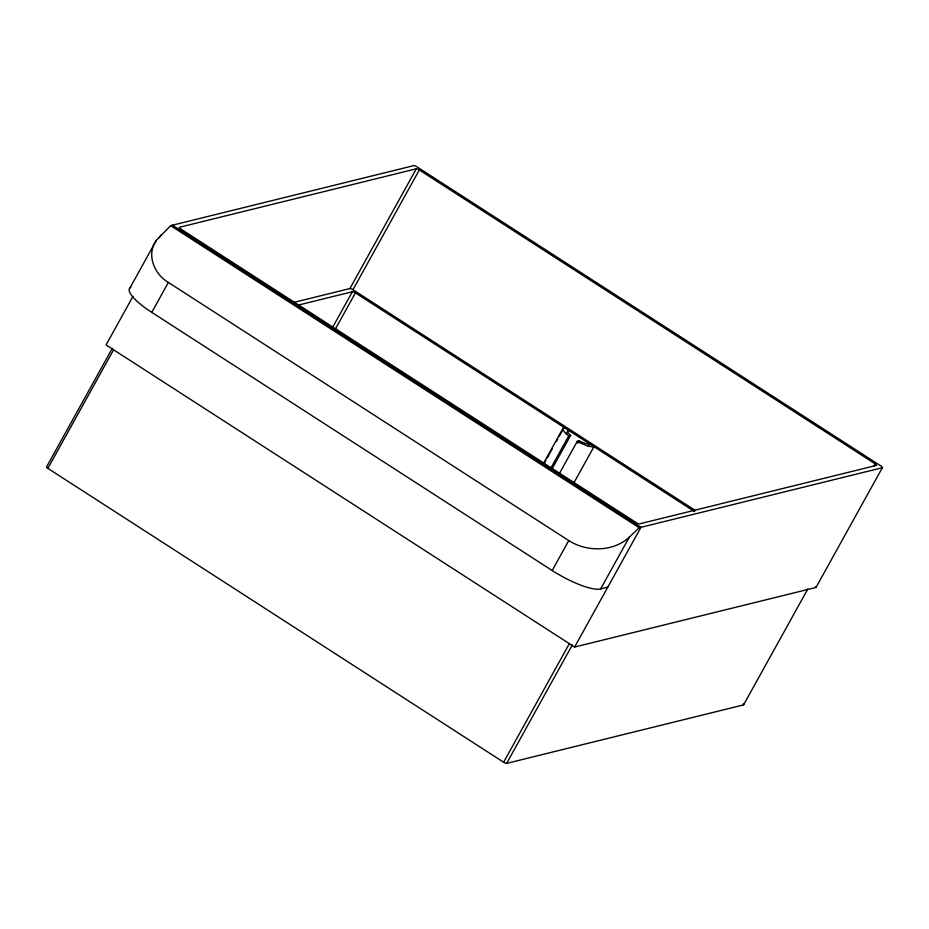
<?xml version="1.0" encoding="UTF-8"?>
<svg xmlns="http://www.w3.org/2000/svg" width="929" height="929" viewBox="0 0 929 929"><rect width="100%" height="100%" fill="white"/><g stroke="black" fill="none" stroke-linecap="round" stroke-linejoin="round"><path stroke-width="1.39" d="M130.025 287.862L156.316 240.367L170.634 225.642L413.823 165.617A2.613 0.65 29 0 1 416.854 166.767L881.133 466.126A2.613 0.65 29 0 1 882.364 467.717L815.999 587.465L574.598 647.048L106.057 344.949L133.021 296.305M159.323 237.661L160.729 235.142M112.304 348.294L46.636 466.776A2.613 0.65 29 0 0 47.867 468.367L503.623 762.233A2.613 0.65 29 0 0 506.653 763.383L743.56 704.902L807.847 588.94M47.867 468.367L113.547 349.873M607.787 587.174L600.598 588.951A41.886 10.416 29 0 1 552.174 570.522L151.775 312.365L168.37 282.428C154.295 274.276 146.05 254.592 156.316 240.367M293.843 302.389L349.919 288.559L416.297 168.811A2.613 0.65 29 0 1 419.316 169.961L875.083 463.815A2.613 0.65 29 0 1 876.314 465.417L639.407 523.886A2.613 0.65 29 0 1 636.377 522.737L180.609 228.882A2.613 0.65 29 0 1 179.378 227.291L416.297 168.811M349.919 288.559A2.613 0.65 29 0 1 352.95 289.709L419.316 169.961M332.408 327.774L352.381 291.741A2.613 0.65 29 0 1 355.412 292.89L694.66 511.624M335.044 329.644L355.412 292.89M543.465 463.501L562.916 428.408M544.452 462.944L545.857 460.412M547.262 457.881L552.186 449.009M556.401 441.403L557.806 438.871M559.212 436.34L564.124 427.468A18.325 4.552 29 0 0 568.757 435.817L550.781 468.251M566.272 434.017L568.385 430.208A13.087 3.251 29 0 0 570.661 435.341L552.395 468.297M559.711 472.989L577.269 441.31L579.173 440.834A13.087 3.251 29 0 0 589.683 443.946L588.278 446.477M577.85 443.238L579.173 440.834M573.565 483.44L593.945 446.686A18.325 4.552 29 0 1 577.269 441.31M552.174 570.522L568.769 540.585L168.37 282.428M503.623 762.233L569.314 643.727M600.598 588.951L629.27 537.241L639.175 527.742L882.364 467.717M506.653 763.383L572.334 644.877M574.598 647.048L640.975 527.3L172.434 225.201M873.701 466.312L875.083 463.815M629.27 537.241C613.082 552.07 586.849 552.093 568.769 540.585M297.57 305.269L352.381 291.741M568.757 435.817L570.661 435.341M352.95 289.709L695.38 510.497M170.634 225.642L639.175 527.742M743.212 703.961A2.613 0.65 29 0 1 743.56 704.902M815.639 586.524A2.613 0.65 29 0 1 815.999 587.465M151.775 312.365A41.886 10.416 29 0 1 130.908 287.258"/></g></svg>
